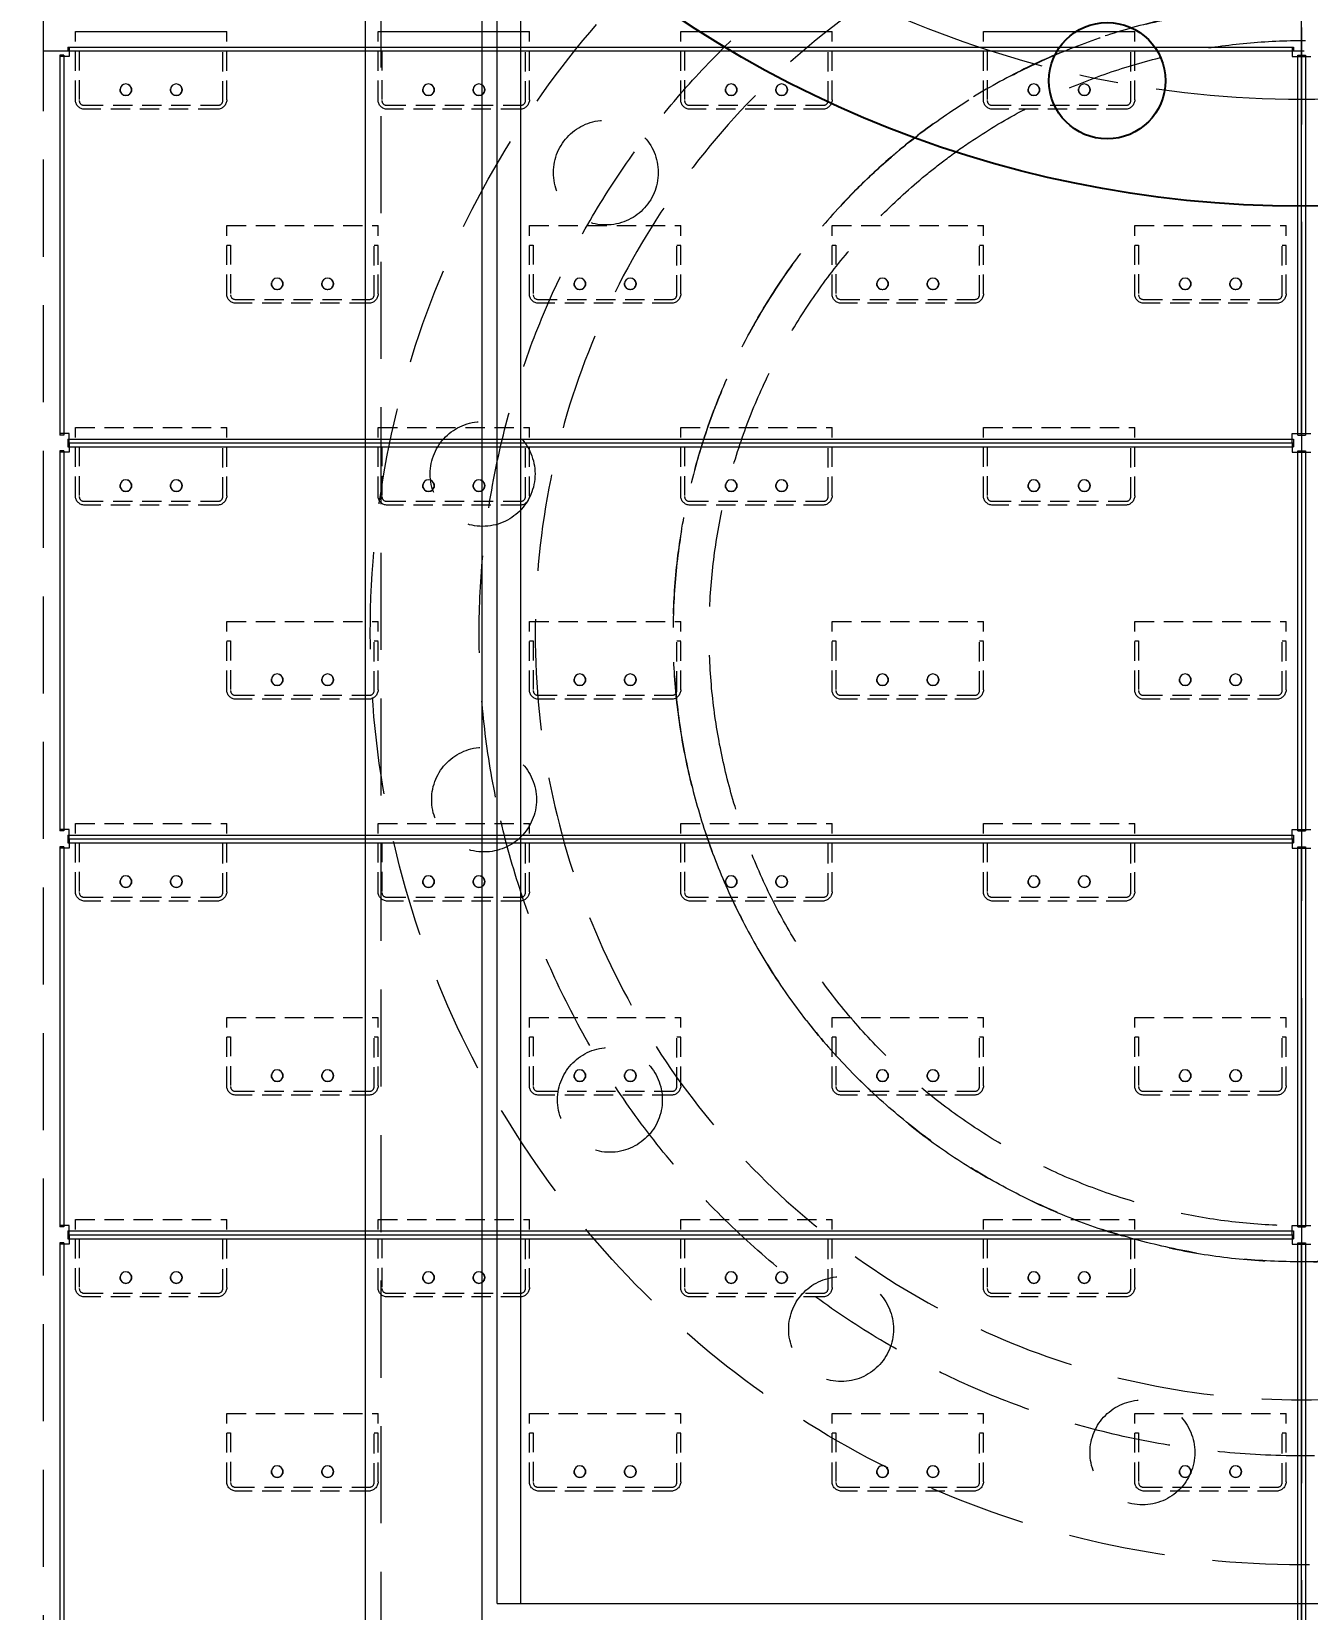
# Model space of a CAD drawing. Header units: millimetres. Extents: x -46397 to 283259, y -8690 to 23983.
# Drawn here: x 9119.5 to 9448.4, y 7234.7 to 7641.2 of the extents above; entities that cross this region are included whole.
import ezdxf

# ---------------------------------------------------------------- set-up
doc = ezdxf.new("R2010")
doc.units = ezdxf.units.MM
doc.linetypes.add('CENTER', pattern=[2, 1.25, -0.25, 0.25, -0.25])
doc.linetypes.add('HIDDENX2', pattern=[0.75, 0.5, -0.25])
doc.layers.get('Defpoints').update_dxf_attribs({"lineweight": 0})
for name, color, linetype, lineweight in [('DUONGDAM', 7, 'Continuous', 25), ('DUONGTAM', 1, 'CENTER', 0), ('Long_AM_Visible', 30, 'Continuous', 25), ('Long_Centerline', 1, 'CENTER', 9), ('PHANTOM 2', 8, 'Continuous', 0), ('ĐƯỜNG ĐẬM', 255, 'Continuous', 25)]:
    doc.layers.add(name, color=color, linetype=linetype, lineweight=lineweight)
doc.styles.add('GHI CHÚ 1', font='isocp_IV25.ttf', dxfattribs={"width": 0.8})
doc.dimstyles.new('1-30SCALE', dxfattribs={"dimtxt": 75, "dimasz": 75, "dimexe": 37.5, "dimexo": 30, "dimgap": 30, "dimtad": 1, "dimtoh": 1, "dimdec": 0, "dimdsep": 46, "dimtxsty": 'GHI CHÚ 1', "dimcen": 0.09, "dimclrd": 256, "dimclre": 256, "dimclrt": 2, "dimadec": 0, "dimazin": 0, "dimtfac": 1, "dimtdec": 0, "dimtofl": 0, "dimtmove": 0, "dimatfit": 3, "dimfxl": 1, "dimlwd": 0, "dimlwe": 0, "dimarcsym": 0})

# ---------------------------------------------------------------- blocks, each defined once
blk = doc.blocks.new('A$C3d023de0')
at = {"layer": 'DUONGTAM', "ltscale": 100}
blk.add_line((0, 2310.63), (0, 100), dxfattribs=at)
blk = doc.blocks.new('A$C06888fbc')
at = {"color": 1, "linetype": 'HIDDENX2', "lineweight": 0, "ltscale": 50, "extrusion": (0, 1, 0)}
for p, q in [((-324.33, 1851.61), (-324.33, 539.62)), ((-237.29, 1787.82), (-237.29, 637.81)), ((-324.33, 1354.62), (319.67, 1354.62))]:
    blk.add_line(p, q, dxfattribs=at)
at = {"color": 150, "linetype": 'Continuous', "lineweight": 0, "ltscale": 10, "extrusion": (0, 1, 0)}
for p, q in [((-241.29, 1787.82), (-241.29, 637.81)), ((-211.29, 1787.82), (-211.29, 637.81))]:
    blk.add_line(p, q, dxfattribs=at)
at = {"color": 150, "linetype": 'Continuous', "lineweight": 0, "ltscale": 10, "extrusion": (6.89019e-16, 1, 0)}
for p, q in [((-207.33, 954.62), (-207.33, 1454.62)), ((-201.33, 1454.62), (-201.33, 954.62)), ((-207.33, 954.62), (-201.33, 954.62)), ((-201.33, 954.62), (-195.33, 954.62)), ((-195.33, 954.62), (190.67, 954.62))]:
    blk.add_line(p, q, dxfattribs=at)
blk = doc.blocks.new('A$Cf298847f')
at = {"color": 2, "linetype": 'Continuous', "lineweight": 0, "ltscale": 10, "extrusion": (0, 1, 0)}
for p, q in [((-316, 1359.61), (-277, 1359.61)), ((-238, 1359.61), (-199, 1359.61)), ((-160, 1359.61), (-121, 1359.61)), ((-82, 1359.61), (-43, 1359.61)), ((-317.95, 1355.62), (-317.95, 1354.62)), ((-317.95, 1355.62), (-2.05, 1355.62)), ((-317.95, 1354.62), (-2.05, 1354.62)), ((-317.6, 1354.62), (-317.6, 1353.22)), ((-2.4, 1355.62), (-2.4, 1353.22)), ((-2.05, 1355.62), (-2.05, 1354.62)), ((-319, 1353.57), (-320, 1353.57)), ((-320, 1353.57), (-320, 1255.67)), ((-319, 1353.57), (-319, 1255.67)), ((-2.4, 1353.22), (2.4, 1353.22)), ((-1, 1353.57), (1, 1353.57)), ((-1, 1255.67), (-1, 1353.57)), ((0, 1255.67), (0, 1353.57)), ((1, 1353.57), (1, 1255.67)), ((-319, 1255.67), (-320, 1255.67)), ((-317.95, 1254.62), (-317.95, 1252.62)), ((-317.95, 1254.62), (-2.05, 1254.62)), ((-317.95, 1253.62), (-2.05, 1253.62)), ((-317.95, 1253.62), (-2.05, 1253.62)), ((-317.95, 1252.62), (-2.05, 1252.62)), ((-317.6, 1252.62), (-317.6, 1251.22)), ((-2.4, 1254.62), (-2.4, 1256.02)), ((-2.4, 1256.02), (2.4, 1256.02)), ((-2.4, 1253.62), (-2.4, 1251.22)), ((-2.05, 1254.62), (-2.05, 1252.62)), ((-1, 1255.67), (1, 1255.67)), ((-319, 1251.57), (-320, 1251.57)), ((-320, 1251.57), (-320, 1153.67)), ((-319, 1251.57), (-319, 1153.67)), ((-2.4, 1251.22), (2.4, 1251.22)), ((-1, 1251.57), (1, 1251.57)), ((-1, 1153.67), (-1, 1251.57)), ((0, 1251.57), (0, 1153.67)), ((1, 1251.57), (1, 1153.67)), ((-319, 1153.67), (-320, 1153.67)), ((-317.95, 1152.62), (-2.05, 1152.62)), ((-317.95, 1152.62), (-317.95, 1150.62)), ((-317.95, 1151.62), (-2.05, 1151.62)), ((-317.95, 1151.62), (-2.05, 1151.62)), ((-317.95, 1150.62), (-2.05, 1150.62)), ((-317.6, 1150.62), (-317.6, 1149.22)), ((-2.4, 1152.62), (-2.4, 1154.02)), ((-2.4, 1154.02), (2.4, 1154.02)), ((-2.4, 1151.62), (-2.4, 1149.22)), ((-2.05, 1152.62), (-2.05, 1150.62)), ((-1, 1153.67), (1, 1153.67)), ((-319, 1149.57), (-320, 1149.57)), ((-320, 1149.57), (-320, 1051.67)), ((-319, 1149.57), (-319, 1051.67)), ((-2.4, 1149.22), (2.4, 1149.22)), ((-1, 1149.57), (1, 1149.57)), ((-1, 1051.67), (-1, 1149.57)), ((0, 1051.67), (0, 1149.57)), ((1, 1149.57), (1, 1051.67)), ((-319, 1051.67), (-320, 1051.67)), ((-317.95, 1050.62), (-317.95, 1048.62)), ((-317.95, 1050.62), (-2.05, 1050.62)), ((-317.95, 1049.62), (-2.05, 1049.62)), ((-317.95, 1049.62), (-2.05, 1049.62)), ((-2.4, 1050.62), (-2.4, 1052.02)), ((-2.4, 1052.02), (2.4, 1052.02)), ((-2.4, 1049.62), (-2.4, 1047.22)), ((-2.05, 1050.62), (-2.05, 1048.62)), ((-1, 1051.67), (1, 1051.67)), ((-319, 1047.57), (-320, 1047.57)), ((-320, 1047.57), (-320, 949.67)), ((-319, 1047.57), (-319, 949.67)), ((-317.95, 1048.62), (-2.05, 1048.62)), ((-317.6, 1048.62), (-317.6, 1047.22)), ((-2.4, 1047.22), (2.4, 1047.22)), ((-1, 1047.57), (1, 1047.57)), ((-1, 949.67), (-1, 1047.57)), ((0, 949.67), (0, 1047.57)), ((1, 1047.57), (1, 949.67))]:
    blk.add_line(p, q, dxfattribs=at)
at = {"color": 4, "linetype": 'HIDDENX2', "lineweight": 0, "ltscale": 10, "extrusion": (0, 1, 0)}
for p, q in [((-316, 1342.01), (-316, 1359.61)), ((-277, 1342.01), (-277, 1359.61)), ((-238, 1342.01), (-238, 1359.61)), ((-199, 1342.01), (-199, 1359.61)), ((-160, 1342.01), (-160, 1359.61)), ((-121, 1342.01), (-121, 1359.61)), ((-82, 1342.01), (-82, 1359.61)), ((-43, 1342.01), (-43, 1359.61)), ((-317.6, 1355.62), (-317.6, 1354.62)), ((-316, 1354.61), (-315, 1354.61)), ((-315, 1354.61), (-315, 1341.81)), ((-278, 1354.61), (-277, 1354.61)), ((-278, 1341.81), (-278, 1354.61)), ((-238, 1354.61), (-237, 1354.61)), ((-237, 1354.61), (-237, 1341.81)), ((-200, 1354.61), (-199, 1354.61)), ((-200, 1341.81), (-200, 1354.61)), ((-160, 1354.61), (-159, 1354.61)), ((-159, 1354.61), (-159, 1341.81)), ((-122, 1354.61), (-121, 1354.61)), ((-122, 1341.81), (-122, 1354.61)), ((-82, 1354.61), (-81, 1354.61)), ((-81, 1354.61), (-81, 1341.81)), ((-44, 1354.61), (-43, 1354.61)), ((-44, 1341.81), (-44, 1354.61)), ((-317.6, 1353.22), (-320, 1353.22)), ((-313.8, 1340.61), (-279.2, 1340.61)), ((-279.4, 1339.61), (-313.6, 1339.61)), ((-235.8, 1340.61), (-201.2, 1340.61)), ((-201.4, 1339.61), (-235.6, 1339.61)), ((-157.8, 1340.61), (-123.2, 1340.61)), ((-123.4, 1339.61), (-157.6, 1339.61)), ((-79.8, 1340.61), (-45.2, 1340.61)), ((-45.4, 1339.61), (-79.6, 1339.61)), ((-277, 1292.01), (-277, 1309.61)), ((-277, 1309.61), (-238, 1309.61)), ((-238, 1292.01), (-238, 1309.61)), ((-199, 1292.01), (-199, 1309.61)), ((-199, 1309.61), (-160, 1309.61)), ((-160, 1292.01), (-160, 1309.61)), ((-121, 1292.01), (-121, 1309.61)), ((-121, 1309.61), (-82, 1309.61)), ((-82, 1292.01), (-82, 1309.61)), ((-43, 1292.01), (-43, 1309.61)), ((-43, 1309.61), (-4, 1309.61)), ((-4, 1292.01), (-4, 1309.61)), ((-277, 1304.61), (-276, 1304.61)), ((-276, 1304.61), (-276, 1291.81)), ((-239, 1304.61), (-238, 1304.61)), ((-239, 1291.81), (-239, 1304.61)), ((-199, 1304.61), (-198, 1304.61)), ((-198, 1304.61), (-198, 1291.81)), ((-161, 1304.61), (-160, 1304.61)), ((-161, 1291.81), (-161, 1304.61)), ((-121, 1304.61), (-120, 1304.61)), ((-120, 1304.61), (-120, 1291.81)), ((-83, 1304.61), (-82, 1304.61)), ((-83, 1291.81), (-83, 1304.61)), ((-43, 1304.61), (-42, 1304.61)), ((-42, 1304.61), (-42, 1291.81)), ((-5, 1304.61), (-4, 1304.61)), ((-5, 1291.81), (-5, 1304.61)), ((-274.8, 1290.61), (-240.2, 1290.61)), ((-240.4, 1289.61), (-274.6, 1289.61)), ((-196.8, 1290.61), (-162.2, 1290.61)), ((-162.4, 1289.61), (-196.6, 1289.61)), ((-118.8, 1290.61), (-84.2, 1290.61)), ((-84.4, 1289.61), (-118.6, 1289.61)), ((-40.8, 1290.61), (-6.2, 1290.61)), ((-6.4, 1289.61), (-40.6, 1289.61)), ((-316, 1240.01), (-316, 1257.61)), ((-316, 1257.61), (-277, 1257.61)), ((-277, 1240.01), (-277, 1257.61)), ((-238, 1240.01), (-238, 1257.61)), ((-238, 1257.61), (-199, 1257.61)), ((-199, 1240.01), (-199, 1257.61)), ((-160, 1240.01), (-160, 1257.61)), ((-160, 1257.61), (-121, 1257.61)), ((-121, 1240.01), (-121, 1257.61)), ((-82, 1240.01), (-82, 1257.61)), ((-82, 1257.61), (-43, 1257.61)), ((-43, 1240.01), (-43, 1257.61)), ((-317.6, 1256.02), (-320, 1256.02)), ((-317.6, 1253.62), (-317.6, 1256.02)), ((-317.6, 1253.62), (-317.6, 1252.62)), ((-316, 1252.61), (-315, 1252.61)), ((-315, 1252.61), (-315, 1239.81)), ((-278, 1252.61), (-277, 1252.61)), ((-278, 1239.81), (-278, 1252.61)), ((-238, 1252.61), (-237, 1252.61)), ((-237, 1252.61), (-237, 1239.81)), ((-200, 1252.61), (-199, 1252.61)), ((-200, 1239.81), (-200, 1252.61)), ((-160, 1252.61), (-159, 1252.61)), ((-159, 1252.61), (-159, 1239.81)), ((-122, 1252.61), (-121, 1252.61)), ((-122, 1239.81), (-122, 1252.61)), ((-82, 1252.61), (-81, 1252.61)), ((-81, 1252.61), (-81, 1239.81)), ((-44, 1252.61), (-43, 1252.61)), ((-44, 1239.81), (-44, 1252.61)), ((-2.4, 1253.62), (-2.4, 1254.62)), ((-317.6, 1251.22), (-320, 1251.22)), ((-313.8, 1238.61), (-279.2, 1238.61)), ((-279.4, 1237.61), (-313.6, 1237.61)), ((-235.8, 1238.61), (-201.2, 1238.61)), ((-201.4, 1237.61), (-235.6, 1237.61)), ((-157.8, 1238.61), (-123.2, 1238.61)), ((-123.4, 1237.61), (-157.6, 1237.61)), ((-79.8, 1238.61), (-45.2, 1238.61)), ((-45.4, 1237.61), (-79.6, 1237.61)), ((-277, 1190.01), (-277, 1207.61)), ((-277, 1207.61), (-238, 1207.61)), ((-238, 1190.01), (-238, 1207.61)), ((-199, 1190.01), (-199, 1207.61)), ((-199, 1207.61), (-160, 1207.61)), ((-160, 1190.01), (-160, 1207.61)), ((-121, 1190.01), (-121, 1207.61)), ((-121, 1207.61), (-82, 1207.61)), ((-82, 1190.01), (-82, 1207.61)), ((-43, 1190.01), (-43, 1207.61)), ((-43, 1207.61), (-4, 1207.61)), ((-4, 1190.01), (-4, 1207.61)), ((-277, 1202.61), (-276, 1202.61)), ((-276, 1202.61), (-276, 1189.81)), ((-239, 1202.61), (-238, 1202.61)), ((-239, 1189.81), (-239, 1202.61)), ((-199, 1202.61), (-198, 1202.61)), ((-198, 1202.61), (-198, 1189.81)), ((-161, 1202.61), (-160, 1202.61)), ((-161, 1189.81), (-161, 1202.61)), ((-121, 1202.61), (-120, 1202.61)), ((-120, 1202.61), (-120, 1189.81)), ((-83, 1202.61), (-82, 1202.61)), ((-83, 1189.81), (-83, 1202.61)), ((-43, 1202.61), (-42, 1202.61)), ((-42, 1202.61), (-42, 1189.81)), ((-5, 1202.61), (-4, 1202.61)), ((-5, 1189.81), (-5, 1202.61)), ((-274.8, 1188.61), (-240.2, 1188.61)), ((-240.4, 1187.61), (-274.6, 1187.61)), ((-196.8, 1188.61), (-162.2, 1188.61)), ((-162.4, 1187.61), (-196.6, 1187.61)), ((-118.8, 1188.61), (-84.2, 1188.61)), ((-84.4, 1187.61), (-118.6, 1187.61)), ((-40.8, 1188.61), (-6.2, 1188.61)), ((-6.4, 1187.61), (-40.6, 1187.61)), ((-316, 1138.01), (-316, 1155.61)), ((-316, 1155.61), (-277, 1155.61)), ((-277, 1138.01), (-277, 1155.61)), ((-238, 1138.01), (-238, 1155.61)), ((-238, 1155.61), (-199, 1155.61)), ((-199, 1138.01), (-199, 1155.61)), ((-160, 1138.01), (-160, 1155.61)), ((-160, 1155.61), (-121, 1155.61)), ((-121, 1138.01), (-121, 1155.61)), ((-82, 1138.01), (-82, 1155.61)), ((-82, 1155.61), (-43, 1155.61)), ((-43, 1138.01), (-43, 1155.61)), ((-317.6, 1154.02), (-320, 1154.02)), ((-317.6, 1151.62), (-317.6, 1154.02)), ((-317.6, 1151.62), (-317.6, 1150.62)), ((-316, 1150.61), (-315, 1150.61)), ((-315, 1150.61), (-315, 1137.81)), ((-278, 1150.61), (-277, 1150.61)), ((-278, 1137.81), (-278, 1150.61)), ((-238, 1150.61), (-237, 1150.61)), ((-237, 1150.61), (-237, 1137.81)), ((-200, 1150.61), (-199, 1150.61)), ((-200, 1137.81), (-200, 1150.61)), ((-160, 1150.61), (-159, 1150.61)), ((-159, 1150.61), (-159, 1137.81)), ((-122, 1150.61), (-121, 1150.61)), ((-122, 1137.81), (-122, 1150.61)), ((-82, 1150.61), (-81, 1150.61)), ((-81, 1150.61), (-81, 1137.81)), ((-44, 1150.61), (-43, 1150.61)), ((-44, 1137.81), (-44, 1150.61)), ((-2.4, 1151.62), (-2.4, 1152.62)), ((-317.6, 1149.22), (-320, 1149.22)), ((-313.8, 1136.61), (-279.2, 1136.61)), ((-279.4, 1135.61), (-313.6, 1135.61)), ((-235.8, 1136.61), (-201.2, 1136.61)), ((-201.4, 1135.61), (-235.6, 1135.61)), ((-157.8, 1136.61), (-123.2, 1136.61)), ((-123.4, 1135.61), (-157.6, 1135.61)), ((-79.8, 1136.61), (-45.2, 1136.61)), ((-45.4, 1135.61), (-79.6, 1135.61)), ((-277, 1088.01), (-277, 1105.61)), ((-277, 1105.61), (-238, 1105.61)), ((-238, 1088.01), (-238, 1105.61)), ((-199, 1088.01), (-199, 1105.61)), ((-199, 1105.61), (-160, 1105.61)), ((-160, 1088.01), (-160, 1105.61)), ((-121, 1088.01), (-121, 1105.61)), ((-121, 1105.61), (-82, 1105.61)), ((-82, 1088.01), (-82, 1105.61)), ((-43, 1088.01), (-43, 1105.61)), ((-43, 1105.61), (-4, 1105.61)), ((-4, 1088.01), (-4, 1105.61)), ((-277, 1100.61), (-276, 1100.61)), ((-276, 1100.61), (-276, 1087.81)), ((-239, 1100.61), (-238, 1100.61)), ((-239, 1087.81), (-239, 1100.61)), ((-199, 1100.61), (-198, 1100.61)), ((-198, 1100.61), (-198, 1087.81)), ((-161, 1100.61), (-160, 1100.61)), ((-161, 1087.81), (-161, 1100.61)), ((-121, 1100.61), (-120, 1100.61)), ((-120, 1100.61), (-120, 1087.81)), ((-83, 1100.61), (-82, 1100.61)), ((-83, 1087.81), (-83, 1100.61)), ((-43, 1100.61), (-42, 1100.61)), ((-42, 1100.61), (-42, 1087.81)), ((-5, 1100.61), (-4, 1100.61)), ((-5, 1087.81), (-5, 1100.61)), ((-274.8, 1086.61), (-240.2, 1086.61)), ((-240.4, 1085.61), (-274.6, 1085.61)), ((-196.8, 1086.61), (-162.2, 1086.61)), ((-162.4, 1085.61), (-196.6, 1085.61)), ((-118.8, 1086.61), (-84.2, 1086.61)), ((-84.4, 1085.61), (-118.6, 1085.61)), ((-40.8, 1086.61), (-6.2, 1086.61)), ((-6.4, 1085.61), (-40.6, 1085.61)), ((-316, 1036.01), (-316, 1053.61)), ((-316, 1053.61), (-277, 1053.61)), ((-277, 1036.01), (-277, 1053.61)), ((-238, 1036.01), (-238, 1053.61)), ((-238, 1053.61), (-199, 1053.61)), ((-199, 1036.01), (-199, 1053.61)), ((-160, 1036.01), (-160, 1053.61)), ((-160, 1053.61), (-121, 1053.61)), ((-121, 1036.01), (-121, 1053.61)), ((-82, 1036.01), (-82, 1053.61)), ((-82, 1053.61), (-43, 1053.61)), ((-43, 1036.01), (-43, 1053.61)), ((-317.6, 1052.02), (-320, 1052.02)), ((-317.6, 1049.62), (-317.6, 1052.02)), ((-317.6, 1049.62), (-317.6, 1048.62)), ((-2.4, 1049.62), (-2.4, 1050.62)), ((-317.6, 1047.22), (-320, 1047.22)), ((-316, 1048.61), (-315, 1048.61)), ((-315, 1048.61), (-315, 1035.81)), ((-278, 1048.61), (-277, 1048.61)), ((-278, 1035.81), (-278, 1048.61)), ((-238, 1048.61), (-237, 1048.61)), ((-237, 1048.61), (-237, 1035.81)), ((-200, 1048.61), (-199, 1048.61)), ((-200, 1035.81), (-200, 1048.61)), ((-160, 1048.61), (-159, 1048.61)), ((-159, 1048.61), (-159, 1035.81)), ((-122, 1048.61), (-121, 1048.61)), ((-122, 1035.81), (-122, 1048.61)), ((-82, 1048.61), (-81, 1048.61)), ((-81, 1048.61), (-81, 1035.81)), ((-44, 1048.61), (-43, 1048.61)), ((-44, 1035.81), (-44, 1048.61)), ((-313.8, 1034.61), (-279.2, 1034.61)), ((-279.4, 1033.61), (-313.6, 1033.61)), ((-235.8, 1034.61), (-201.2, 1034.61)), ((-201.4, 1033.61), (-235.6, 1033.61)), ((-157.8, 1034.61), (-123.2, 1034.61)), ((-123.4, 1033.61), (-157.6, 1033.61)), ((-79.8, 1034.61), (-45.2, 1034.61)), ((-45.4, 1033.61), (-79.6, 1033.61)), ((-277, 986.01), (-277, 1003.61)), ((-277, 1003.61), (-238, 1003.61)), ((-238, 986.01), (-238, 1003.61)), ((-199, 986.01), (-199, 1003.61)), ((-199, 1003.61), (-160, 1003.61)), ((-160, 986.01), (-160, 1003.61)), ((-121, 986.01), (-121, 1003.61)), ((-121, 1003.61), (-82, 1003.61)), ((-82, 986.01), (-82, 1003.61)), ((-43, 986.01), (-43, 1003.61)), ((-43, 1003.61), (-4, 1003.61)), ((-4, 986.01), (-4, 1003.61)), ((-277, 998.61), (-276, 998.61)), ((-276, 998.61), (-276, 985.81)), ((-239, 998.61), (-238, 998.61)), ((-239, 985.81), (-239, 998.61)), ((-199, 998.61), (-198, 998.61)), ((-198, 998.61), (-198, 985.81)), ((-161, 998.61), (-160, 998.61)), ((-161, 985.81), (-161, 998.61)), ((-121, 998.61), (-120, 998.61)), ((-120, 998.61), (-120, 985.81)), ((-83, 998.61), (-82, 998.61)), ((-83, 985.81), (-83, 998.61)), ((-43, 998.61), (-42, 998.61)), ((-42, 998.61), (-42, 985.81)), ((-5, 998.61), (-4, 998.61)), ((-5, 985.81), (-5, 998.61)), ((-274.8, 984.61), (-240.2, 984.61)), ((-196.8, 984.61), (-162.2, 984.61)), ((-118.8, 984.61), (-84.2, 984.61)), ((-40.8, 984.61), (-6.2, 984.61)), ((-240.4, 983.61), (-274.6, 983.61)), ((-162.4, 983.61), (-196.6, 983.61)), ((-84.4, 983.61), (-118.6, 983.61)), ((-6.4, 983.61), (-40.6, 983.61))]:
    blk.add_line(p, q, dxfattribs=at)
at = {"color": 2, "linetype": 'Continuous', "lineweight": 0, "ltscale": 10, "extrusion": (0, 0, -1)}
for centre in [(303, 1344.62), (290, 1344.62), (225, 1344.62), (212, 1344.62), (147, 1344.62), (134, 1344.62), (69, 1344.62), (56, 1344.62), (264, 1294.62), (251, 1294.62), (186, 1294.62), (173, 1294.62), (108, 1294.62), (95, 1294.62), (30, 1294.62), (17, 1294.62), (303, 1242.62), (290, 1242.62), (225, 1242.62), (212, 1242.62), (147, 1242.62), (134, 1242.62), (69, 1242.62), (56, 1242.62), (264, 1192.62), (251, 1192.62), (186, 1192.62), (173, 1192.62), (108, 1192.62), (95, 1192.62), (30, 1192.62), (17, 1192.62), (303, 1140.62), (290, 1140.62), (225, 1140.62), (212, 1140.62), (147, 1140.62), (134, 1140.62), (69, 1140.62), (56, 1140.62), (264, 1090.62), (251, 1090.62), (186, 1090.62), (173, 1090.62), (108, 1090.62), (95, 1090.62), (30, 1090.62), (17, 1090.62), (303, 1038.62), (290, 1038.62), (225, 1038.62), (212, 1038.62), (147, 1038.62), (134, 1038.62), (69, 1038.62), (56, 1038.62), (264, 988.62), (251, 988.62), (186, 988.62), (173, 988.62), (108, 988.62), (95, 988.62), (30, 988.62), (17, 988.62)]:
    blk.add_circle(centre, 1.5, dxfattribs=at)
at = {"color": 4, "linetype": 'HIDDENX2', "lineweight": 0, "ltscale": 10}
for centre in [(-303, 1344.61), (-290, 1344.61), (-225, 1344.61), (-212, 1344.61), (-147, 1344.61), (-134, 1344.61), (-69, 1344.61), (-56, 1344.61), (-264, 1294.61), (-251, 1294.61), (-186, 1294.61), (-173, 1294.61), (-108, 1294.61), (-95, 1294.61), (-30, 1294.61), (-17, 1294.61), (-303, 1242.61), (-290, 1242.61), (-225, 1242.61), (-212, 1242.61), (-147, 1242.61), (-134, 1242.61), (-69, 1242.61), (-56, 1242.61), (-264, 1192.61), (-251, 1192.61), (-186, 1192.61), (-173, 1192.61), (-108, 1192.61), (-95, 1192.61), (-30, 1192.61), (-17, 1192.61), (-303, 1140.61), (-290, 1140.61), (-225, 1140.61), (-212, 1140.61), (-147, 1140.61), (-134, 1140.61), (-69, 1140.61), (-56, 1140.61), (-264, 1090.61), (-251, 1090.61), (-186, 1090.61), (-173, 1090.61), (-108, 1090.61), (-95, 1090.61), (-30, 1090.61), (-17, 1090.61), (-303, 1038.61), (-290, 1038.61), (-225, 1038.61), (-212, 1038.61), (-147, 1038.61), (-134, 1038.61), (-69, 1038.61), (-56, 1038.61), (-264, 988.61), (-251, 988.61), (-186, 988.61), (-173, 988.61), (-108, 988.61), (-95, 988.61), (-30, 988.61), (-17, 988.61)]:
    blk.add_circle(centre, 1.5, dxfattribs=at)
at = {"color": 4, "linetype": 'HIDDENX2', "lineweight": 0, "ltscale": 10, "extrusion": (0, 0, -1)}
for centre, start, end in [((313.6, 1342.01), 270, 0), ((279.4, 1342.01), 180, 270), ((235.6, 1342.01), 270, 0), ((201.4, 1342.01), 180, 270), ((157.6, 1342.01), 270, 0), ((123.4, 1342.01), 180, 270), ((79.6, 1342.01), 270, 0), ((45.4, 1342.01), 180, 270), ((274.6, 1292.01), 270, 0), ((240.4, 1292.01), 180, 270), ((196.6, 1292.01), 270, 0), ((162.4, 1292.01), 180, 270), ((118.6, 1292.01), 270, 0), ((84.4, 1292.01), 180, 270), ((40.6, 1292.01), 270, 0), ((6.4, 1292.01), 180, 270), ((313.6, 1240.01), 270, 0), ((279.4, 1240.01), 180, 270), ((235.6, 1240.01), 270, 0), ((201.4, 1240.01), 180, 270), ((157.6, 1240.01), 270, 0), ((123.4, 1240.01), 180, 270), ((79.6, 1240.01), 270, 0), ((45.4, 1240.01), 180, 270), ((274.6, 1190.01), 270, 0), ((240.4, 1190.01), 180, 270), ((196.6, 1190.01), 270, 0), ((162.4, 1190.01), 180, 270), ((118.6, 1190.01), 270, 0), ((84.4, 1190.01), 180, 270), ((40.6, 1190.01), 270, 0), ((6.4, 1190.01), 180, 270), ((313.6, 1138.01), 270, 0), ((279.4, 1138.01), 180, 270), ((235.6, 1138.01), 270, 0), ((201.4, 1138.01), 180, 270), ((157.6, 1138.01), 270, 0), ((123.4, 1138.01), 180, 270), ((79.6, 1138.01), 270, 0), ((45.4, 1138.01), 180, 270), ((274.6, 1088.01), 270, 0), ((240.4, 1088.01), 180, 270), ((196.6, 1088.01), 270, 0), ((162.4, 1088.01), 180, 270), ((118.6, 1088.01), 270, 0), ((84.4, 1088.01), 180, 270), ((40.6, 1088.01), 270, 0), ((6.4, 1088.01), 180, 270), ((313.6, 1036.01), 270, 0), ((279.4, 1036.01), 180, 270), ((235.6, 1036.01), 270, 0), ((201.4, 1036.01), 180, 270), ((157.6, 1036.01), 270, 0), ((123.4, 1036.01), 180, 270), ((79.6, 1036.01), 270, 0), ((45.4, 1036.01), 180, 270), ((274.6, 986.01), 270, 0), ((240.4, 986.01), 180, 270), ((196.6, 986.01), 270, 0), ((162.4, 986.01), 180, 270), ((118.6, 986.01), 270, 0), ((84.4, 986.01), 180, 270), ((40.6, 986.01), 270, 0), ((6.4, 986.01), 180, 270)]:
    blk.add_arc(centre, 2.4, start, end, dxfattribs=at)
at = {"color": 4, "linetype": 'HIDDENX2', "lineweight": 0, "ltscale": 10}
for centre, start, end in [((-313.8, 1341.81), 180, 270), ((-279.2, 1341.81), 270, 0), ((-235.8, 1341.81), 180, 270), ((-201.2, 1341.81), 270, 0), ((-157.8, 1341.81), 180, 270), ((-123.2, 1341.81), 270, 0), ((-79.8, 1341.81), 180, 270), ((-45.2, 1341.81), 270, 0), ((-274.8, 1291.81), 180, 270), ((-240.2, 1291.81), 270, 0), ((-196.8, 1291.81), 180, 270), ((-162.2, 1291.81), 270, 0), ((-118.8, 1291.81), 180, 270), ((-84.2, 1291.81), 270, 0), ((-40.8, 1291.81), 180, 270), ((-6.2, 1291.81), 270, 0), ((-313.8, 1239.81), 180, 270), ((-279.2, 1239.81), 270, 0), ((-235.8, 1239.81), 180, 270), ((-201.2, 1239.81), 270, 0), ((-157.8, 1239.81), 180, 270), ((-123.2, 1239.81), 270, 0), ((-79.8, 1239.81), 180, 270), ((-45.2, 1239.81), 270, 0), ((-274.8, 1189.81), 180, 270), ((-240.2, 1189.81), 270, 0), ((-196.8, 1189.81), 180, 270), ((-162.2, 1189.81), 270, 0), ((-118.8, 1189.81), 180, 270), ((-84.2, 1189.81), 270, 0), ((-40.8, 1189.81), 180, 270), ((-6.2, 1189.81), 270, 0), ((-313.8, 1137.81), 180, 270), ((-279.2, 1137.81), 270, 0), ((-235.8, 1137.81), 180, 270), ((-201.2, 1137.81), 270, 0), ((-157.8, 1137.81), 180, 270), ((-123.2, 1137.81), 270, 0), ((-79.8, 1137.81), 180, 270), ((-45.2, 1137.81), 270, 0), ((-274.8, 1087.81), 180, 270), ((-240.2, 1087.81), 270, 0), ((-196.8, 1087.81), 180, 270), ((-162.2, 1087.81), 270, 0), ((-118.8, 1087.81), 180, 270), ((-84.2, 1087.81), 270, 0), ((-40.8, 1087.81), 180, 270), ((-6.2, 1087.81), 270, 0), ((-313.8, 1035.81), 180, 270), ((-279.2, 1035.81), 270, 0), ((-235.8, 1035.81), 180, 270), ((-201.2, 1035.81), 270, 0), ((-157.8, 1035.81), 180, 270), ((-123.2, 1035.81), 270, 0), ((-79.8, 1035.81), 180, 270), ((-45.2, 1035.81), 270, 0), ((-274.8, 985.81), 180, 270), ((-240.2, 985.81), 270, 0), ((-196.8, 985.81), 180, 270), ((-162.2, 985.81), 270, 0), ((-118.8, 985.81), 180, 270), ((-84.2, 985.81), 270, 0), ((-40.8, 985.81), 180, 270), ((-6.2, 985.81), 270, 0)]:
    blk.add_arc(centre, 1.2, start, end, dxfattribs=at)
blk = doc.blocks.new('*U1805')
at = {"layer": 'DUONGDAM'}
blk.add_circle((0, 0), 15, dxfattribs=at)
blk = doc.blocks.new('*U1806')
at = {"layer": 'ĐƯỜNG ĐẬM', "color": 0, "linetype": 'ByBlock', "lineweight": -2, "transparency": 16777216, "rotation": 157.5}
blk.add_blockref('*U1805', (178399.58, 484.01), dxfattribs=at)
blk = doc.blocks.new('MH2.2')
at = {"layer": 'Long_AM_Visible'}
blk.add_circle((0, 0), 290, dxfattribs=at)
at = {"layer": 'Long_Centerline', "ltscale": 40}
blk.add_line((0, -290), (0, 290), dxfattribs=at)
blk.add_circle((0, 0), 262.5, dxfattribs=at)
at = {"layer": 'ĐƯỜNG ĐẬM', "ltscale": 100, "rotation": 11.5}
blk.add_blockref('*U1806', (-174771.75, -36299.12), dxfattribs=at)
blk = doc.blocks.new('q kjekjas ad')
at = {"color": 1, "linetype": 'HIDDENX2', "lineweight": 0, "ltscale": 50}
for centre, radius in [((-5000, 1204.61), 240), ((-5179.29, 1323.28), 13.5), ((-5211.05, 1245.64), 13.5), ((-5210.68, 1161.75), 13.5), ((-5178.24, 1084.39), 13.5), ((-5118.67, 1025.33), 13.5), ((-5041.02, 993.56), 13.5)]:
    blk.add_circle(centre, radius, dxfattribs=at)
at = {"color": 1, "linetype": 'HIDDENX2', "lineweight": 0, "ltscale": 50, "extrusion": (0, 0, -1)}
blk.add_circle((5000, 1204.61), 197.5, dxfattribs=at)
at = {"color": 1, "linetype": 'HIDDENX2', "lineweight": 0, "ltscale": 50}
for points, knots in [([(-5164.01, 1338.87), (-5159.97, 1343.8), (-5155.67, 1348.6), (-5146.25, 1358.18), (-5141.09, 1362.93), (-5130.3, 1371.93), (-5124.65, 1376.18), (-5112.96, 1384.1), (-5106.9, 1387.77), (-5094.48, 1394.47), (-5088.11, 1397.51), (-5075.19, 1402.9), (-5068.63, 1405.26), (-5055.45, 1409.3), (-5048.83, 1410.97), (-5035.68, 1413.65), (-5028.93, 1414.69), (-5015.23, 1416.13), (-5008.27, 1416.52), (-4994.26, 1416.6), (-4987.22, 1416.3), (-4973.16, 1414.98), (-4966.15, 1413.96), (-4952.29, 1411.25), (-4945.44, 1409.54), (-4931.98, 1405.48), (-4925.38, 1403.12), (-4913.74, 1398.3), (-4908.64, 1395.94), (-4903.68, 1393.41)], [182.664345, 182.664345, 182.664345, 182.664345, 201.4945, 201.4945, 221.634718, 221.634718, 241.774936, 241.774936, 261.915155, 261.915155, 282.055373, 282.055373, 302.195592, 302.195592, 322.33581, 322.33581, 342.476028, 342.476028, 362.616247, 362.616247, 382.756465, 382.756465, 402.896684, 402.896684, 423.036902, 423.036902, 443.17712, 443.17712, 459.575385, 459.575385, 459.575385, 459.575385]), ([(-4903.68, 1393.41), (-4902.55, 1392.84), (-4901.43, 1392.25), (-4894.3, 1388.45), (-4888.53, 1385), (-4877.5, 1377.71), (-4872.07, 1373.74), (-4861.48, 1365.18), (-4856.33, 1360.59), (-4846.43, 1350.85), (-4841.68, 1345.7), (-4832.68, 1334.91), (-4828.43, 1329.26), (-4820.52, 1317.57), (-4816.85, 1311.52), (-4810.14, 1299.1), (-4807.11, 1292.73), (-4801.71, 1279.81), (-4799.35, 1273.25), (-4795.32, 1260.07), (-4793.64, 1253.45), (-4790.97, 1240.29), (-4789.92, 1233.54), (-4788.48, 1219.83), (-4788.1, 1212.87), (-4788.01, 1198.87), (-4788.32, 1191.82), (-4789.64, 1177.77), (-4790.65, 1170.76), (-4793.37, 1156.91), (-4795.07, 1150.05), (-4799.14, 1136.6), (-4801.49, 1130.01), (-4806.8, 1117.17), (-4809.75, 1110.94), (-4816.16, 1098.92), (-4819.61, 1093.14), (-4826.9, 1082.12), (-4830.87, 1076.69), (-4839.43, 1066.1), (-4844.02, 1060.95), (-4853.75, 1051.05), (-4858.91, 1046.3), (-4869.7, 1037.3), (-4875.35, 1033.05), (-4887.04, 1025.13), (-4893.1, 1021.46), (-4905.52, 1014.75), (-4911.89, 1011.72), (-4924.81, 1006.33), (-4931.37, 1003.96), (-4944.55, 999.93), (-4951.17, 998.26), (-4964.32, 995.58), (-4971.07, 994.54), (-4984.77, 993.1), (-4991.73, 992.71), (-5005.74, 992.63), (-5012.78, 992.93), (-5026.84, 994.25), (-5033.85, 995.27), (-5047.71, 997.98), (-5054.56, 999.69), (-5068.02, 1003.75), (-5074.62, 1006.11), (-5087.45, 1011.42), (-5093.68, 1014.37), (-5105.7, 1020.77), (-5111.47, 1024.23), (-5122.5, 1031.52), (-5127.93, 1035.49), (-5138.52, 1044.05), (-5143.67, 1048.64), (-5153.57, 1058.37), (-5158.32, 1063.52), (-5167.32, 1074.32), (-5171.57, 1079.96), (-5179.48, 1091.66), (-5183.15, 1097.71), (-5189.86, 1110.13), (-5192.89, 1116.49), (-5198.29, 1129.42), (-5200.65, 1135.97), (-5204.68, 1149.15), (-5206.36, 1155.78), (-5207.7, 1162.36)], [459.575385, 459.575385, 459.575385, 459.575385, 463.317339, 463.317339, 483.457557, 483.457557, 503.609315, 503.609315, 523.761073, 523.761073, 543.912831, 543.912831, 564.064589, 564.064589, 584.216346, 584.216346, 604.368104, 604.368104, 624.519862, 624.519862, 644.67162, 644.67162, 664.823378, 664.823378, 684.975136, 684.975136, 705.126893, 705.126893, 725.278651, 725.278651, 745.430409, 745.430409, 765.582167, 765.582167, 785.733925, 785.733925, 805.885683, 805.885683, 826.025901, 826.025901, 846.166119, 846.166119, 866.306338, 866.306338, 886.446556, 886.446556, 906.586775, 906.586775, 926.726993, 926.726993, 946.867211, 946.867211, 967.00743, 967.00743, 987.147648, 987.147648, 1007.287867, 1007.287867, 1027.428085, 1027.428085, 1047.568303, 1047.568303, 1067.708522, 1067.708522, 1087.84874, 1087.84874, 1107.988959, 1107.988959, 1128.129177, 1128.129177, 1148.280935, 1148.280935, 1168.432693, 1168.432693, 1188.584451, 1188.584451, 1208.736208, 1208.736208, 1228.887966, 1228.887966, 1249.039724, 1249.039724, 1269.191482, 1269.191482, 1289.34324, 1289.34324, 1289.34324, 1289.34324]), ([(-4952.21, 1359.38), (-4952.56, 1359.49), (-4952.91, 1359.6), (-4958.4, 1361.25), (-4963.65, 1362.55), (-4974.24, 1364.62), (-4979.6, 1365.39), (-4990.33, 1366.39), (-4995.71, 1366.62), (-5006.39, 1366.55), (-5011.7, 1366.25), (-5022.15, 1365.16), (-5027.28, 1364.36), (-5037.3, 1362.32), (-5042.34, 1361.05), (-5052.39, 1357.98), (-5057.39, 1356.18), (-5067.25, 1352.07), (-5072.11, 1349.76), (-5081.6, 1344.64), (-5086.23, 1341.84), (-5095.17, 1335.79), (-5099.49, 1332.55), (-5104.39, 1328.47), (-5105.15, 1327.83), (-5105.9, 1327.18)], [658.358309, 658.358309, 658.358309, 658.358309, 659.398278, 659.398278, 674.731533, 674.731533, 690.064788, 690.064788, 705.398044, 705.398044, 720.731299, 720.731299, 736.064554, 736.064554, 751.397809, 751.397809, 766.731065, 766.731065, 782.06432, 782.06432, 797.397575, 797.397575, 812.73083, 812.73083, 815.569093, 815.569093, 815.569093, 815.569093]), ([(-5105.86, 1327.17), (-5105.12, 1327.82), (-5104.37, 1328.45), (-5099.48, 1332.52), (-5095.16, 1335.77), (-5086.22, 1341.81), (-5081.59, 1344.62), (-5072.1, 1349.73), (-5067.24, 1352.04), (-5057.38, 1356.15), (-5052.38, 1357.95), (-5042.34, 1361.02), (-5037.3, 1362.29), (-5027.28, 1364.33), (-5022.14, 1365.13), (-5011.7, 1366.23), (-5006.39, 1366.53), (-4995.71, 1366.6), (-4990.33, 1366.37), (-4979.6, 1365.36), (-4974.25, 1364.59), (-4963.65, 1362.53), (-4958.41, 1361.22), (-4952.92, 1359.57), (-4952.58, 1359.47), (-4952.24, 1359.36)], [165.864725, 165.864725, 165.864725, 165.864725, 168.67502, 168.67502, 184.006972, 184.006972, 199.338924, 199.338924, 214.670877, 214.670877, 230.002829, 230.002829, 245.334781, 245.334781, 260.666733, 260.666733, 275.998686, 275.998686, 291.330638, 291.330638, 306.66259, 306.66259, 321.994542, 321.994542, 323.006675, 323.006675, 323.006675, 323.006675]), ([(-5158.73, 1172.32), (-5157.71, 1167.31), (-5156.43, 1162.27), (-5153.36, 1152.22), (-5151.56, 1147.22), (-5147.45, 1137.36), (-5145.14, 1132.5), (-5140.03, 1123.01), (-5137.22, 1118.38), (-5131.18, 1109.44), (-5127.93, 1105.12), (-5121.05, 1096.86), (-5117.42, 1092.91), (-5109.85, 1085.45), (-5105.9, 1081.94), (-5097.79, 1075.38), (-5093.63, 1072.34), (-5085.18, 1066.75), (-5080.75, 1064.1), (-5071.55, 1059.2), (-5066.77, 1056.94), (-5056.94, 1052.88), (-5051.89, 1051.08), (-5041.6, 1047.98), (-5036.35, 1046.68), (-5025.76, 1044.61), (-5020.4, 1043.84), (-5009.67, 1042.84), (-5004.29, 1042.61), (-4993.61, 1042.67), (-4988.3, 1042.97), (-4977.85, 1044.07), (-4972.72, 1044.87), (-4962.7, 1046.91), (-4957.66, 1048.18), (-4947.61, 1051.25), (-4942.61, 1053.05), (-4932.75, 1057.16), (-4927.89, 1059.47), (-4918.4, 1064.59), (-4913.77, 1067.39), (-4904.83, 1073.43), (-4900.51, 1076.68), (-4892.24, 1083.56), (-4888.3, 1087.19), (-4880.84, 1094.77), (-4877.32, 1098.72), (-4870.77, 1106.82), (-4867.72, 1110.99), (-4862.13, 1119.44), (-4859.49, 1123.87), (-4854.59, 1133.07), (-4852.33, 1137.85), (-4848.27, 1147.67), (-4846.46, 1152.72), (-4843.36, 1163.02), (-4842.06, 1168.26), (-4839.99, 1178.86), (-4839.22, 1184.21), (-4838.22, 1194.95), (-4837.99, 1200.32), (-4838.06, 1211.01), (-4838.36, 1216.31), (-4839.46, 1226.76), (-4840.25, 1231.9), (-4842.29, 1241.92), (-4843.57, 1246.96), (-4846.64, 1257), (-4848.44, 1262.01), (-4852.55, 1271.87), (-4854.86, 1276.73), (-4859.97, 1286.22), (-4862.78, 1290.84), (-4868.82, 1299.79), (-4872.07, 1304.11), (-4878.95, 1312.37), (-4882.58, 1316.32), (-4890.15, 1323.77), (-4894.1, 1327.29), (-4902.21, 1333.85), (-4906.37, 1336.89), (-4914.82, 1342.48), (-4919.25, 1345.13), (-4928.45, 1350.03), (-4933.23, 1352.29), (-4942.72, 1356.21), (-4947.42, 1357.9), (-4952.21, 1359.38)], [0, 0, 0, 0, 15.336101, 15.336101, 30.672202, 30.672202, 46.008304, 46.008304, 61.344405, 61.344405, 76.680506, 76.680506, 92.016607, 92.016607, 107.352708, 107.352708, 122.688809, 122.688809, 138.022065, 138.022065, 153.35532, 153.35532, 168.688575, 168.688575, 184.02183, 184.02183, 199.355086, 199.355086, 214.688341, 214.688341, 230.021596, 230.021596, 245.354851, 245.354851, 260.688107, 260.688107, 276.021362, 276.021362, 291.354617, 291.354617, 306.687872, 306.687872, 322.021128, 322.021128, 337.354383, 337.354383, 352.687638, 352.687638, 368.020893, 368.020893, 383.356994, 383.356994, 398.693096, 398.693096, 414.029197, 414.029197, 429.365298, 429.365298, 444.701399, 444.701399, 460.0375, 460.0375, 475.373602, 475.373602, 490.709703, 490.709703, 506.045804, 506.045804, 521.381905, 521.381905, 536.718006, 536.718006, 552.054107, 552.054107, 567.390209, 567.390209, 582.72631, 582.72631, 598.062411, 598.062411, 613.398512, 613.398512, 628.731767, 628.731767, 644.065023, 644.065023, 658.358309, 658.358309, 658.358309, 658.358309]), ([(-4952.24, 1359.36), (-4947.45, 1357.88), (-4942.74, 1356.19), (-4933.24, 1352.26), (-4928.47, 1350), (-4919.26, 1345.1), (-4914.84, 1342.46), (-4906.39, 1336.87), (-4902.23, 1333.82), (-4894.12, 1327.27), (-4890.17, 1323.75), (-4882.6, 1316.3), (-4878.97, 1312.35), (-4872.09, 1304.09), (-4868.84, 1299.77), (-4862.8, 1290.83), (-4860, 1286.2), (-4854.89, 1276.72), (-4852.57, 1271.86), (-4848.46, 1262), (-4846.67, 1257), (-4843.59, 1246.95), (-4842.32, 1241.91), (-4840.28, 1231.89), (-4839.48, 1226.75), (-4838.39, 1216.31), (-4838.09, 1211), (-4838.02, 1200.32), (-4838.25, 1194.94), (-4839.25, 1184.21), (-4840.02, 1178.86), (-4842.09, 1168.27), (-4843.39, 1163.02), (-4846.49, 1152.73), (-4848.29, 1147.68), (-4852.35, 1137.86), (-4854.61, 1133.08), (-4859.51, 1123.88), (-4862.16, 1119.45), (-4867.75, 1111.01), (-4870.79, 1106.84), (-4877.34, 1098.73), (-4880.86, 1094.79), (-4888.32, 1087.22), (-4892.26, 1083.58), (-4900.52, 1076.7), (-4904.84, 1073.46), (-4913.78, 1067.41), (-4918.41, 1064.61), (-4927.9, 1059.5), (-4932.76, 1057.19), (-4942.62, 1053.08), (-4947.62, 1051.28), (-4957.66, 1048.21), (-4962.7, 1046.93), (-4972.72, 1044.9), (-4977.86, 1044.1), (-4988.3, 1043), (-4993.61, 1042.7), (-5004.29, 1042.63), (-5009.67, 1042.86), (-5020.4, 1043.86), (-5025.75, 1044.63), (-5036.35, 1046.7), (-5041.59, 1048), (-5051.88, 1051.11), (-5056.93, 1052.91), (-5066.76, 1056.97), (-5071.53, 1059.23), (-5080.74, 1064.13), (-5085.16, 1066.77), (-5093.61, 1072.36), (-5097.77, 1075.4), (-5105.88, 1081.96), (-5109.83, 1085.47), (-5117.4, 1092.93), (-5121.03, 1096.87), (-5127.91, 1105.14), (-5131.16, 1109.46), (-5137.2, 1118.4), (-5140, 1123.02), (-5145.11, 1132.51), (-5147.43, 1137.37), (-5151.54, 1147.23), (-5153.33, 1152.23), (-5156.41, 1162.28), (-5157.68, 1167.32), (-5158.7, 1172.33)], [323.006675, 323.006675, 323.006675, 323.006675, 337.326495, 337.326495, 352.658447, 352.658447, 367.990399, 367.990399, 383.325294, 383.325294, 398.66019, 398.66019, 413.995085, 413.995085, 429.329981, 429.329981, 444.664876, 444.664876, 459.999771, 459.999771, 475.334667, 475.334667, 490.669562, 490.669562, 506.004458, 506.004458, 521.339353, 521.339353, 536.674248, 536.674248, 552.009144, 552.009144, 567.344039, 567.344039, 582.678934, 582.678934, 598.01383, 598.01383, 613.348725, 613.348725, 628.680678, 628.680678, 644.01263, 644.01263, 659.344582, 659.344582, 674.676534, 674.676534, 690.008486, 690.008486, 705.340439, 705.340439, 720.672391, 720.672391, 736.004343, 736.004343, 751.336295, 751.336295, 766.668248, 766.668248, 782.0002, 782.0002, 797.332152, 797.332152, 812.664104, 812.664104, 827.996057, 827.996057, 843.328009, 843.328009, 858.659961, 858.659961, 873.994857, 873.994857, 889.329752, 889.329752, 904.664647, 904.664647, 919.999543, 919.999543, 935.334438, 935.334438, 950.669333, 950.669333, 966.004229, 966.004229, 981.339124, 981.339124, 981.339124, 981.339124]), ([(-5092.2, 1326.31), (-5090.01, 1327.97), (-5087.77, 1329.58), (-5081.27, 1333.97), (-5076.9, 1336.61), (-5067.96, 1341.43), (-5063.38, 1343.61), (-5054.09, 1347.48), (-5049.37, 1349.18), (-5039.91, 1352.07), (-5035.16, 1353.27), (-5025.72, 1355.19), (-5020.88, 1355.94), (-5011.04, 1356.98), (-5006.04, 1357.26), (-4995.97, 1357.32), (-4990.9, 1357.11), (-4980.78, 1356.17), (-4975.74, 1355.44), (-4968.62, 1354.05), (-4966.51, 1353.59), (-4964.41, 1353.09)], [165.544997, 165.544997, 165.544997, 165.544997, 173.366251, 173.366251, 187.81199, 187.81199, 202.257729, 202.257729, 216.703468, 216.703468, 231.149206, 231.149206, 245.594945, 245.594945, 260.040684, 260.040684, 274.486423, 274.486423, 288.932162, 288.932162, 295.066002, 295.066002, 295.066002, 295.066002]), ([(-4964.41, 1353.09), (-4961.57, 1352.41), (-4958.74, 1351.64), (-4951.1, 1349.34), (-4946.34, 1347.64), (-4937.07, 1343.81), (-4932.57, 1341.68), (-4923.89, 1337.06), (-4919.71, 1334.57), (-4911.75, 1329.3), (-4907.82, 1326.43), (-4900.17, 1320.24), (-4896.45, 1316.93), (-4889.31, 1309.9), (-4885.89, 1306.18), (-4879.4, 1298.39), (-4876.34, 1294.31), (-4870.65, 1285.88), (-4868.01, 1281.52), (-4863.19, 1272.58), (-4861.01, 1267.99), (-4857.13, 1258.7), (-4855.44, 1253.99), (-4852.55, 1244.52), (-4851.35, 1239.77), (-4849.42, 1230.33), (-4848.67, 1225.49), (-4847.64, 1215.65), (-4847.36, 1210.65), (-4847.29, 1200.58), (-4847.51, 1195.51), (-4848.45, 1185.4), (-4849.17, 1180.35), (-4851.12, 1170.36), (-4852.35, 1165.42), (-4855.27, 1155.71), (-4856.97, 1150.95), (-4860.8, 1141.69), (-4862.93, 1137.18), (-4867.55, 1128.5), (-4870.05, 1124.33), (-4875.32, 1116.36), (-4878.19, 1112.43), (-4884.37, 1104.79), (-4887.68, 1101.07), (-4894.72, 1093.93), (-4898.44, 1090.5), (-4906.23, 1084.02), (-4910.3, 1080.96), (-4918.73, 1075.26), (-4923.1, 1072.62), (-4932.04, 1067.8), (-4936.62, 1065.62), (-4945.91, 1061.75), (-4950.63, 1060.05), (-4960.09, 1057.16), (-4964.84, 1055.96), (-4974.28, 1054.04), (-4979.12, 1053.29), (-4988.96, 1052.25), (-4993.96, 1051.97), (-5004.03, 1051.9), (-5009.1, 1052.12), (-5019.22, 1053.06), (-5024.26, 1053.79), (-5034.25, 1055.74), (-5039.2, 1056.96), (-5048.9, 1059.89), (-5053.66, 1061.59), (-5062.93, 1065.42), (-5067.43, 1067.54), (-5076.11, 1072.17), (-5080.29, 1074.66), (-5088.25, 1079.93), (-5092.18, 1082.8), (-5099.83, 1088.99), (-5103.55, 1092.3), (-5110.69, 1099.33), (-5114.11, 1103.05), (-5120.6, 1110.84), (-5123.66, 1114.92), (-5129.35, 1123.35), (-5131.99, 1127.71), (-5136.81, 1136.65), (-5138.99, 1141.23), (-5142.87, 1150.53), (-5144.56, 1155.24), (-5147.45, 1164.7), (-5148.65, 1169.46), (-5149.61, 1174.17)], [295.066002, 295.066002, 295.066002, 295.066002, 303.377901, 303.377901, 317.823639, 317.823639, 332.269378, 332.269378, 346.715117, 346.715117, 361.163029, 361.163029, 375.610941, 375.610941, 390.058853, 390.058853, 404.506765, 404.506765, 418.954677, 418.954677, 433.402589, 433.402589, 447.850501, 447.850501, 462.298413, 462.298413, 476.746325, 476.746325, 491.194237, 491.194237, 505.642149, 505.642149, 520.090061, 520.090061, 534.537973, 534.537973, 548.985885, 548.985885, 563.433797, 563.433797, 577.881709, 577.881709, 592.327447, 592.327447, 606.773186, 606.773186, 621.218925, 621.218925, 635.664664, 635.664664, 650.110403, 650.110403, 664.556142, 664.556142, 679.00188, 679.00188, 693.447619, 693.447619, 707.893358, 707.893358, 722.339097, 722.339097, 736.784836, 736.784836, 751.230575, 751.230575, 765.676313, 765.676313, 780.122052, 780.122052, 794.567791, 794.567791, 809.01353, 809.01353, 823.461442, 823.461442, 837.909354, 837.909354, 852.357266, 852.357266, 866.805178, 866.805178, 881.25309, 881.25309, 895.701002, 895.701002, 910.148914, 910.148914, 924.596826, 924.596826, 924.596826, 924.596826]), ([(-5207.7, 1162.36), (-5209.03, 1168.94), (-5210.08, 1175.69), (-5211.52, 1189.4), (-5211.9, 1196.36), (-5211.99, 1210.36), (-5211.68, 1217.41), (-5210.36, 1231.46), (-5209.35, 1238.46), (-5206.63, 1252.32), (-5204.93, 1259.17), (-5200.86, 1272.63), (-5198.51, 1279.22), (-5193.2, 1292.06), (-5190.25, 1298.29), (-5183.84, 1310.31), (-5180.39, 1316.09), (-5173.1, 1327.11), (-5169.13, 1332.54), (-5164.57, 1338.18), (-5164.29, 1338.52), (-5164.01, 1338.87)], [0, 0, 0, 0, 20.151758, 20.151758, 40.303516, 40.303516, 60.455274, 60.455274, 80.607031, 80.607031, 100.758789, 100.758789, 120.910547, 120.910547, 141.062305, 141.062305, 161.214063, 161.214063, 181.354281, 181.354281, 182.664345, 182.664345, 182.664345, 182.664345]), ([(-5105.9, 1327.18), (-5109.21, 1324.32), (-5112.39, 1321.33), (-5119.16, 1314.46), (-5122.68, 1310.51), (-5129.23, 1302.4), (-5132.28, 1298.24), (-5137.87, 1289.79), (-5140.51, 1285.36), (-5145.41, 1276.16), (-5147.67, 1271.38), (-5151.73, 1261.56), (-5153.54, 1256.5), (-5156.64, 1246.21), (-5157.94, 1240.97), (-5160.01, 1230.37), (-5160.78, 1225.02), (-5161.78, 1214.28), (-5162.01, 1208.91), (-5161.94, 1198.22), (-5161.64, 1192.92), (-5160.54, 1182.47), (-5159.75, 1177.33), (-5158.73, 1172.32)], [815.569093, 815.569093, 815.569093, 815.569093, 828.064086, 828.064086, 843.397341, 843.397341, 858.730596, 858.730596, 874.066697, 874.066697, 889.402798, 889.402798, 904.7389, 904.7389, 920.075001, 920.075001, 935.411102, 935.411102, 950.747203, 950.747203, 966.083304, 966.083304, 981.419405, 981.419405, 981.419405, 981.419405]), ([(-5158.7, 1172.33), (-5159.72, 1177.34), (-5160.52, 1182.47), (-5161.61, 1192.92), (-5161.91, 1198.23), (-5161.98, 1208.91), (-5161.75, 1214.28), (-5160.75, 1225.02), (-5159.98, 1230.37), (-5157.91, 1240.96), (-5156.61, 1246.2), (-5153.51, 1256.5), (-5151.71, 1261.55), (-5147.65, 1271.37), (-5145.39, 1276.15), (-5140.49, 1285.35), (-5137.84, 1289.78), (-5132.25, 1298.22), (-5129.21, 1302.39), (-5122.66, 1310.49), (-5119.14, 1314.44), (-5112.37, 1321.32), (-5109.18, 1324.31), (-5105.86, 1327.17)], [0, 0, 0, 0, 15.334895, 15.334895, 30.669791, 30.669791, 46.004686, 46.004686, 61.339582, 61.339582, 76.674477, 76.674477, 92.009372, 92.009372, 107.344268, 107.344268, 122.679163, 122.679163, 138.011115, 138.011115, 153.343068, 153.343068, 165.864725, 165.864725, 165.864725, 165.864725]), ([(-5149.61, 1174.17), (-5150.58, 1178.89), (-5151.33, 1183.74), (-5152.36, 1193.58), (-5152.64, 1198.58), (-5152.71, 1208.65), (-5152.49, 1213.72), (-5151.55, 1223.83), (-5150.83, 1228.88), (-5148.88, 1238.87), (-5147.65, 1243.81), (-5144.73, 1253.52), (-5143.03, 1258.28), (-5139.2, 1267.54), (-5137.07, 1272.05), (-5132.45, 1280.73), (-5129.95, 1284.9), (-5124.68, 1292.87), (-5121.81, 1296.79), (-5115.63, 1304.44), (-5112.32, 1308.16), (-5105.28, 1315.3), (-5101.56, 1318.73), (-5095.88, 1323.46), (-5094.06, 1324.91), (-5092.2, 1326.31)], [0, 0, 0, 0, 14.447912, 14.447912, 28.895824, 28.895824, 43.343736, 43.343736, 57.791648, 57.791648, 72.23956, 72.23956, 86.687472, 86.687472, 101.135384, 101.135384, 115.583296, 115.583296, 130.029035, 130.029035, 144.474773, 144.474773, 158.920512, 158.920512, 165.544997, 165.544997, 165.544997, 165.544997])]:
    blk.add_open_spline(points, degree=3, knots=knots, dxfattribs=at)
blk.add_blockref('MH2.2', (-5000, 1604.62))
blk = doc.blocks.new('*D1642')
at = {"layer": 'Defpoints', "color": 0, "transparency": 16777216}
for p in [(8247.77, 8741.79), (9207.84, 8741.79, -1.5), (8836.73, 6204.56, -1.5)]:
    blk.add_point(p, dxfattribs=at)
at = {"layer": 'PHANTOM 2', "linetype": 'Continuous', "lineweight": 0, "transparency": 16777216}
for p, q in [((9177.84, 8741.79), (8217.77, 8741.79)), ((8247.77, 6294.56), (8247.77, 8651.79)), ((8806.73, 6204.56), (8217.77, 6204.56))]:
    blk.add_line(p, q, dxfattribs=at)
at = {"layer": 'PHANTOM 2', "transparency": 16777216}
for points in [[(8232.77, 8651.79), (8262.77, 8651.79), (8247.77, 8741.79)], [(8232.77, 6294.56), (8262.77, 6294.56), (8247.77, 6204.56)]]:
    blk.add_solid(points, dxfattribs=at)
at = {"layer": 'PHANTOM 2', "color": 2, "transparency": 16777216, "insert": (8168.41, 7473.17), "char_height": 95, "attachment_point": 5, "rotation": 90, "style": 'GHI CHÚ 1'}
blk.add_mtext('2537', dxfattribs=at)

msp = doc.modelspace()

# ---------------------------------------------------------------- block references
for name, p in [('q kjekjas ad', (14446.84, 6281.56, -1.5)), ('A$C3d023de0', (9446.84, 6281.56, -1.5)), ('A$C06888fbc', (9446.84, 6281.56, -1.5)), ('A$Cf298847f', (9446.84, 6281.56, -1.5))]:
    msp.add_blockref(name, p)

# ---------------------------------------------------------------- dimensions: what is measured, and where the dimension line sits
at = {"layer": 'PHANTOM 2'}
dim = msp.add_linear_dim(base=(8247.77, 8741.79), p1=(8836.73, 6204.56, -1.5), p2=(9207.84, 8741.79, -1.5), angle=90, dimstyle='1-30SCALE', override={"dimtxt": 95, "dimasz": 90, "dimexe": 30, "dimtmove": 1}, dxfattribs=at)
dim.commit()
dim.dimension.update_dxf_attribs({"geometry": '*D1642', "text_midpoint": (8168.41, 7473.17)})

doc.saveas('drawing.dxf')
